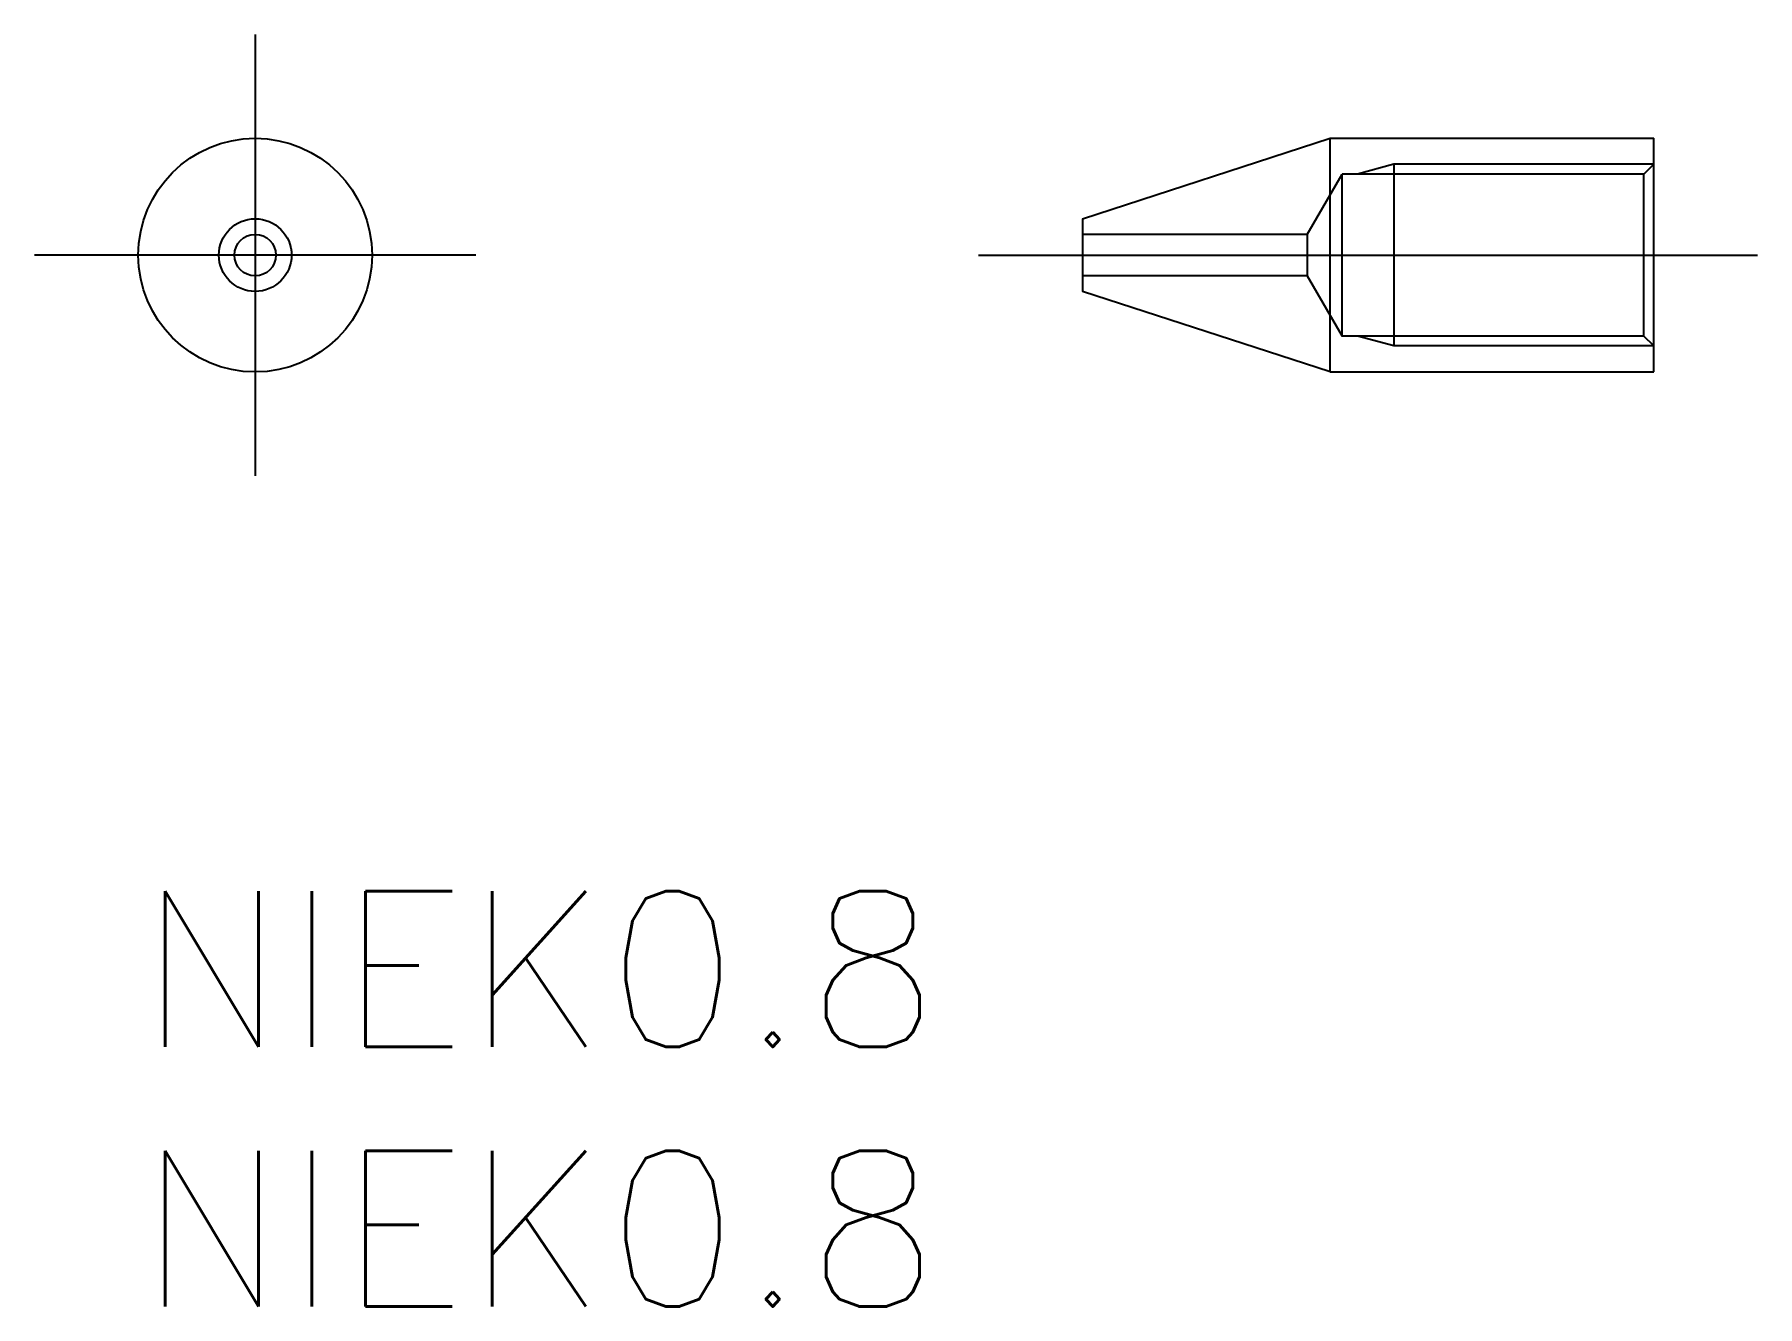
# Model space of a CAD drawing. Extents: x -2 to 31.2, y -8 to 16.5.
import ezdxf

# ---------------------------------------------------------------- set-up
doc = ezdxf.new("R2010")
doc.units = 0
doc.header["$LTSCALE"] = 0.5
doc.linetypes.add('CENTER', pattern=[50.8, 31.75, -6.35, 6.35, -6.35])
doc.linetypes.add('DASHED', pattern=[19.05, 12.7, -6.35])
for name, color, linetype in [('MSM_CENTER', 1, 'CENTER'), ('MSM_CONTINUOUS', 7, 'CONTINUOUS'), ('MSM_DASHED', 4, 'DASHED'), ('MSM_PART_NUMBER', 7, 'CONTINUOUS')]:
    doc.layers.add(name, color=color, linetype=linetype)
doc.styles.get("Standard").update_dxf_attribs({"font": 'txt.shx', "height": 1, "bigfont": 'bigfont.shx'})

# ---------------------------------------------------------------- blocks, each defined once
blk = doc.blocks.new('*U12')
at = {"layer": 'MSM_PART_NUMBER'}
blk.add_text('NIEK0.8', height=3, dxfattribs=at).set_placement((0, -3))
blk = doc.blocks.new('*U13')
at = {"layer": 'MSM_PART_NUMBER'}
blk.add_text('NIEK0.8', height=3, dxfattribs=at).set_placement((0, -8))

msp = doc.modelspace()

# ---------------------------------------------------------------- linework, layer by layer
at = {"layer": 'MSM_CENTER'}
for p, q in [((2.25, 16.5), (2.25, 8)), ((6.5, 12.25), (-2, 12.25)), ((16.178, 12.25), (31.178, 12.25))]:
    msp.add_line(p, q, dxfattribs=at)
at = {"layer": 'MSM_CONTINUOUS'}
for p, q in [((18.178, 12.95), (22.948, 14.5)), ((22.948, 14.5), (29.178, 14.5)), ((22.948, 10), (22.948, 14.5)), ((29.178, 10), (29.178, 14.5)), ((18.178, 12.95), (18.178, 11.55)), ((22.948, 10), (18.178, 11.55)), ((22.948, 10), (29.178, 10))]:
    msp.add_line(p, q, dxfattribs=at)
for radius in [2.25, 0.7, 0.4]:
    msp.add_circle((2.25, 12.25), radius, dxfattribs=at)
at = {"layer": 'MSM_DASHED'}
for p, q in [((24.178, 14), (23.478, 13.81)), ((29.178, 14), (24.178, 14)), ((24.178, 14), (24.178, 10.5)), ((29.178, 14), (28.989, 13.81)), ((22.508, 12.65), (23.178, 13.81)), ((28.989, 13.81), (23.178, 13.81)), ((23.178, 10.69), (23.178, 13.81)), ((28.989, 10.69), (28.989, 13.81)), ((22.508, 12.65), (18.178, 12.65)), ((22.508, 12.65), (22.508, 11.85)), ((22.508, 11.85), (18.178, 11.85)), ((22.508, 11.85), (23.178, 10.69)), ((28.989, 10.69), (23.178, 10.69)), ((24.178, 10.5), (23.478, 10.69)), ((29.178, 10.5), (28.989, 10.69)), ((29.178, 10.5), (24.178, 10.5))]:
    msp.add_line(p, q, dxfattribs=at)

# ---------------------------------------------------------------- block references
at = {"layer": 'MSM_CONTINUOUS'}
for name in ['*U12', '*U13']:
    msp.add_blockref(name, (0, 0), dxfattribs=at)

doc.saveas('drawing.dxf')
